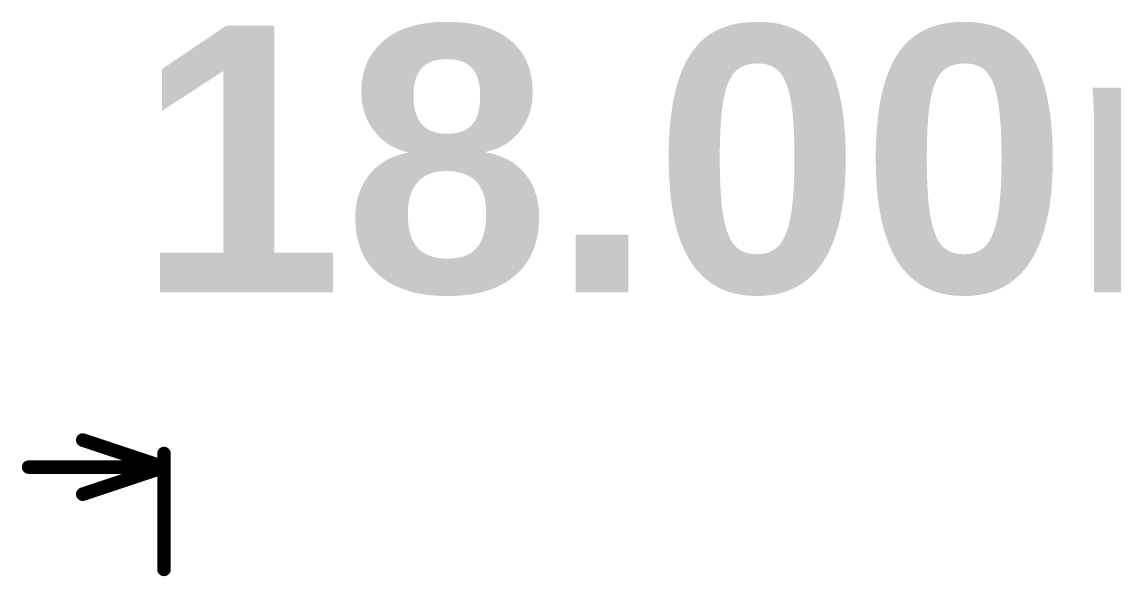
# Model space of a CAD drawing. Header units: inches. Extents: x -2.7 to 28.9, y -2.7 to 27.9.
# Drawn here: x -2.67 to 17.81, y 16.19 to 26.59 of the extents above; entities that cross this region are included whole.
import ezdxf

# ---------------------------------------------------------------- set-up
doc = ezdxf.new("R2010")
doc.units = ezdxf.units.IN
doc.layers.add('Top Overlay', color=2, linetype='Continuous')
doc.styles.add('Arial_Bold', font='', dxfattribs={"height": 0.2})
doc.styles.get('Arial_Bold').set_extended_font_data('Arial', bold=True)

msp = doc.modelspace()

# ---------------------------------------------------------------- linework, layer by layer
at = {"layer": 'Top Overlay'}
for points in [[(-1.524, 18.745, 0.254, 0.254, 0), (0, 18.237, 0.254, 0.254, 0)], [(0, 16.318, 0.254, 0.254, 0), (0, 18.491, 0.254, 0.254, 0)], [(-2.54, 18.237, 0.254, 0.254, 0), (0, 18.237, 0.254, 0.254, 0)], [(-1.524, 17.729, 0.254, 0.254, 0), (0, 18.237, 0.254, 0.254, 0)]]:
    msp.add_lwpolyline(points, format="xyseb", dxfattribs=at)
for points in [[(-1.587, 18.745, 0.127, 0.127, 1), (-1.46, 18.745, 0.127, 0.127, 1)], [(-0.064, 18.491, 0.127, 0.127, 1), (0.064, 18.491, 0.127, 0.127, 1)], [(-2.603, 18.237, 0.127, 0.127, 1), (-2.477, 18.237, 0.127, 0.127, 1)], [(-0.064, 18.237, 0.127, 0.127, 1), (0.064, 18.237, 0.127, 0.127, 1)], [(-0.064, 18.237, 0.127, 0.127, 1), (0.064, 18.237, 0.127, 0.127, 1)], [(-0.064, 18.237, 0.127, 0.127, 1), (0.064, 18.237, 0.127, 0.127, 1)], [(-1.587, 17.729, 0.127, 0.127, 1), (-1.46, 17.729, 0.127, 0.127, 1)], [(-0.064, 16.318, 0.127, 0.127, 1), (0.064, 16.318, 0.127, 0.127, 1)]]:
    msp.add_lwpolyline(points, format="xyseb", close=True, dxfattribs=at)

# ---------------------------------------------------------------- texts
at = {"layer": 'Top Overlay', "style": 'Arial_Bold'}
msp.add_text('18.00mm', height=5, dxfattribs=at).set_placement((-0.517, 21.518))

doc.saveas('drawing.dxf')
